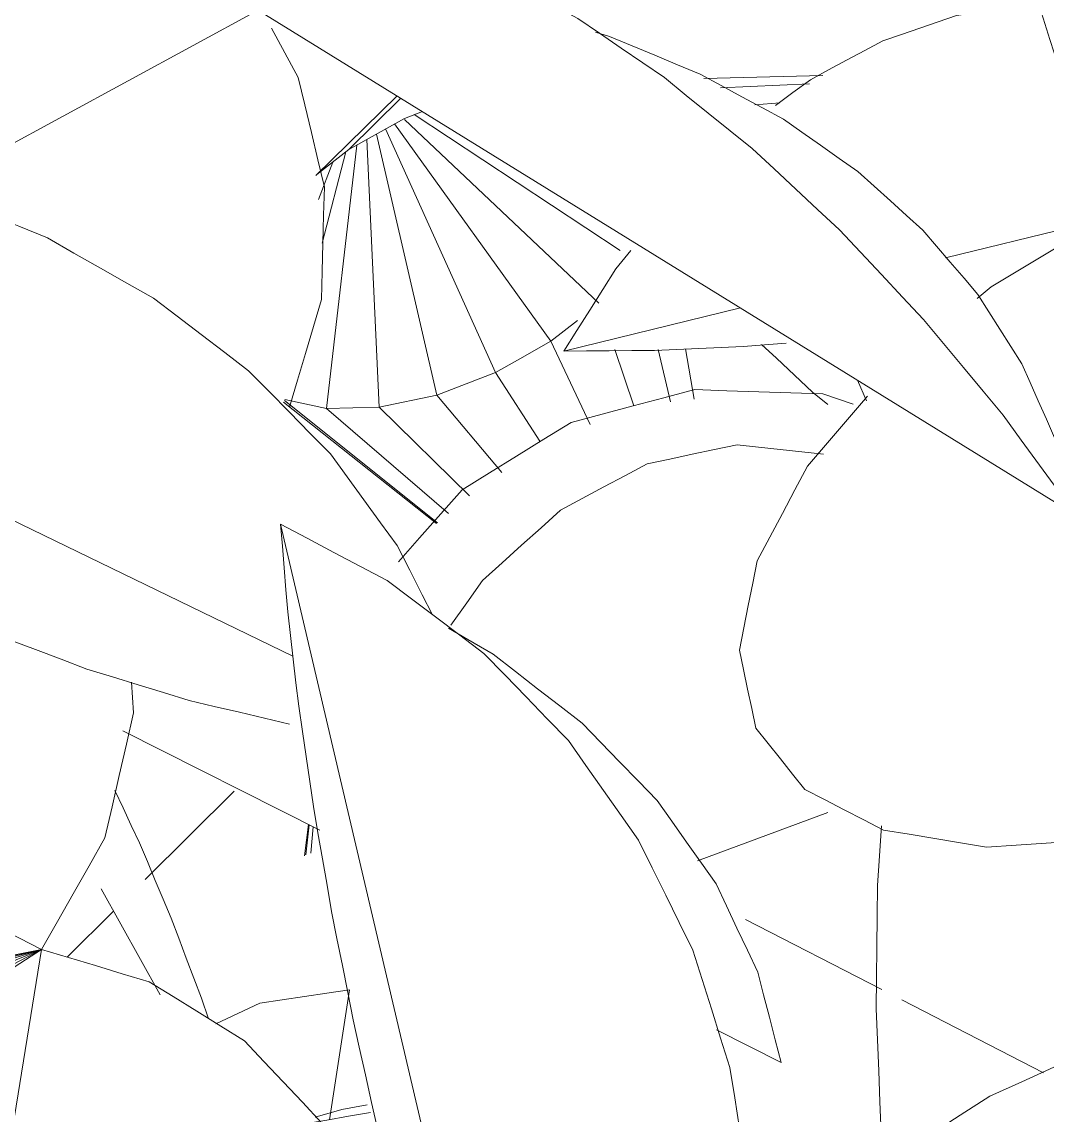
# Model space of a CAD drawing. Header units: metres. Extents: x -18.34 to -13.25, y -25.49 to -16.26.
# Drawn here: x -17.36401 to -17.31966, y -21.28533 to -21.23803 of the extents above; entities that cross this region are included whole.
import ezdxf

# ---------------------------------------------------------------- set-up
doc = ezdxf.new("R2010")
doc.units = ezdxf.units.M
doc.layers.add('Importações nas famílias', color=7, linetype='Continuous', lineweight=5)
doc.layers.add('Vegetação', color=7, linetype='Continuous', lineweight=5)

# ---------------------------------------------------------------- blocks, each defined once
blk = doc.blocks.new('Planta_pergolado_12200 - plantas pergolado_skp_Component_12-V557-Pavimento 02 - Executivo')
at = {"layer": 'Importações nas famílias', "color": 9}
blk.add_line((0.232091, 0.196968), (0.234171, 0.197509), dxfattribs=at)
at = {"layer": 'Importações nas famílias', "color": 9, "flags": 128}
for points in [[(0.232436, 0.196151), (0.233277, 0.196376), (0.233875, 0.196536)], [(0.229275, 0.195353), (0.230065, 0.195553), (0.230856, 0.195752), (0.231646, 0.195951), (0.232436, 0.196151)], [(0.226349, 0.194669), (0.22708, 0.19484), (0.227812, 0.195011), (0.228543, 0.195182), (0.229275, 0.195353)], [(0.22369, 0.194105), (0.224355, 0.194246), (0.22502, 0.194387), (0.225684, 0.194528), (0.226349, 0.194669)], [(0.24868, 0.192942), (0.247987, 0.19235), (0.247348, 0.191804)], [(0.231062, 0.187119), (0.230119, 0.187285), (0.229176, 0.187451), (0.22856, 0.18756)]]:
    blk.add_lwpolyline(points, dxfattribs=at)
blk = doc.blocks.new('Planta_pergolado_12200 - plantas pergolado_skp_Component_16-V2899-Pavimento 02 - Executivo')
at = {"extrusion": (0, 0, -1), "zscale": -1, "rotation": 180}
blk.add_blockref('Planta_pergolado_12200 - plantas pergolado_skp_Component_12-V557-Pavimento 02 - Executivo', (0, 0), dxfattribs=at)
blk = doc.blocks.new('Planta_pergolado_12200 - plantas pergolado_skp_Component_17-V2911-Pavimento 02 - Executivo')
at = {"layer": 'Importações nas famílias', "color": 9}
for p, q in [((0.187354, -0.164889), (0.21684, -0.180069)), ((0.220723, -0.168509), (0.220814, -0.169836)), ((0.21684, -0.180069), (0.190081, -0.185416)), ((0.190501, -0.185701), (0.21684, -0.180069)), ((0.191766, -0.186389), (0.21684, -0.180069)), ((0.21684, -0.180069), (0.193255, -0.187551)), ((0.21684, -0.180069), (0.194838, -0.189067)), ((0.195975, -0.190942), (0.21684, -0.180069)), ((0.196911, -0.192842), (0.21684, -0.180069)), ((0.210878, -0.216874), (0.21684, -0.180069))]:
    blk.add_line(p, q, dxfattribs=at)
at = {"layer": 'Importações nas famílias', "color": 9, "flags": 128}
for points in [[(0.220814, -0.169836), (0.220506, -0.171188), (0.220198, -0.172541), (0.21989, -0.173893), (0.219581, -0.175246)], [(0.219581, -0.175246), (0.218896, -0.176452), (0.218211, -0.177657), (0.217525, -0.178863), (0.21684, -0.180069)], [(0.21684, -0.180069), (0.218003, -0.180418), (0.219166, -0.180767), (0.220329, -0.181117), (0.221492, -0.181466)], [(0.221492, -0.181466), (0.222525, -0.182105), (0.223558, -0.182744), (0.224591, -0.183383), (0.225624, -0.184023)], [(0.225624, -0.184023), (0.226456, -0.184908), (0.227289, -0.185793), (0.228121, -0.186678), (0.228954, -0.187564)]]:
    blk.add_lwpolyline(points, dxfattribs=at)
blk = doc.blocks.new('Planta_pergolado_12200 - plantas pergolado_skp_Component_16-V2912-Pavimento 02 - Executivo')
blk.add_blockref('Planta_pergolado_12200 - plantas pergolado_skp_Component_17-V2911-Pavimento 02 - Executivo', (0, 0))
blk = doc.blocks.new('Planta_pergolado_12200 - plantas pergolado_skp_Component_17-V2915-Pavimento 02 - Executivo')
at = {"layer": 'Importações nas famílias', "color": 9, "flags": 128}
for points in [[(0.226789, -0.140212), (0.227367, -0.141282), (0.227946, -0.142352)], [(0.227946, -0.142352), (0.228228, -0.143536), (0.22851, -0.144719), (0.228793, -0.145902), (0.229075, -0.147086)], [(0.229075, -0.147086), (0.229042, -0.148302), (0.22901, -0.149518), (0.228977, -0.150734), (0.228944, -0.15195)], [(0.228944, -0.15195), (0.228598, -0.153115), (0.228252, -0.154281), (0.227906, -0.155447), (0.22756, -0.156612)]]:
    blk.add_lwpolyline(points, dxfattribs=at)
blk = doc.blocks.new('Planta_pergolado_12200 - plantas pergolado_skp_Component_16-V2916-Pavimento 02 - Executivo')
blk.add_blockref('Planta_pergolado_12200 - plantas pergolado_skp_Component_17-V2915-Pavimento 02 - Executivo', (0, 0))
blk = doc.blocks.new('Planta_pergolado_12200 - plantas pergolado_skp_Component_17-V2923-Pavimento 02 - Executivo')
at = {"layer": 'Importações nas famílias', "color": 9}
for p, q in [((0.250638, -0.156038), (0.251949, -0.156485)), ((0.225172, -0.173215), (0.221327, -0.17704)), ((0.228218, -0.176022), (0.228386, -0.174663)), ((0.228273, -0.17597), (0.228422, -0.174682)), ((0.228486, -0.175902), (0.228582, -0.174763)), ((0.219952, -0.178408), (0.217948, -0.180401)), ((0.247299, -0.178772), (0.253188, -0.181803)), ((0.25405, -0.182247), (0.260185, -0.185405))]:
    blk.add_line(p, q, dxfattribs=at)
at = {"layer": 'Importações nas famílias', "color": 9, "flags": 128}
for points in [[(0.239749, -0.157267), (0.241088, -0.156912), (0.242426, -0.156557), (0.243765, -0.156202), (0.245103, -0.155847)], [(0.245103, -0.155847), (0.246487, -0.155895), (0.247871, -0.155942), (0.249255, -0.15599), (0.250638, -0.156038)], [(0.235033, -0.160178), (0.236212, -0.159451), (0.237391, -0.158723), (0.23857, -0.157995), (0.239749, -0.157267)], [(0.232276, -0.163293), (0.233195, -0.162255), (0.234114, -0.161216), (0.235033, -0.160178)]]:
    blk.add_lwpolyline(points, dxfattribs=at)
blk = doc.blocks.new('Planta_pergolado_12200 - plantas pergolado_skp_Component_16-V2924-Pavimento 02 - Executivo')
blk.add_blockref('Planta_pergolado_12200 - plantas pergolado_skp_Component_17-V2923-Pavimento 02 - Executivo', (0, 0))
blk = doc.blocks.new('Planta_pergolado_12200 - plantas pergolado_skp_-V2955-Pavimento 02 - Executivo')
for name in ['Planta_pergolado_12200 - plantas pergolado_skp_Component_16-V2916-Pavimento 02 - Executivo', 'Planta_pergolado_12200 - plantas pergolado_skp_Component_16-V2912-Pavimento 02 - Executivo', 'Planta_pergolado_12200 - plantas pergolado_skp_Component_16-V2899-Pavimento 02 - Executivo', 'Planta_pergolado_12200 - plantas pergolado_skp_Component_16-V2924-Pavimento 02 - Executivo']:
    blk.add_blockref(name, (0, 0))
blk = doc.blocks.new('Planta_pergolado_12200 - plantas pergolado_skp_Component_12-V2175-Pavimento 02 - Executivo')
at = {"layer": 'Importações nas famílias', "color": 9}
for p, q in [((0.248832, 0.18496), (0.246031, 0.183549)), ((0.228876, 0.17491), (0.220347, 0.170615))]:
    blk.add_line(p, q, dxfattribs=at)
at = {"layer": 'Importações nas famílias', "color": 9, "flags": 128}
for points in [[(0.247822, 0.181046), (0.248075, 0.182024), (0.248327, 0.183003), (0.24858, 0.183982), (0.248832, 0.18496)], [(0.24602, 0.177235), (0.246471, 0.178188), (0.246921, 0.17914), (0.247372, 0.180093), (0.247822, 0.181046)], [(0.243468, 0.173618), (0.244106, 0.174523), (0.244744, 0.175427), (0.245382, 0.176331), (0.24602, 0.177235)], [(0.240226, 0.17028), (0.241037, 0.171115), (0.241847, 0.171949), (0.242658, 0.172784), (0.243468, 0.173618)], [(0.236371, 0.167299), (0.237335, 0.168044), (0.238298, 0.168789), (0.239262, 0.169535), (0.240226, 0.17028)], [(0.234437, 0.16617), (0.235276, 0.16666), (0.236371, 0.167299)]]:
    blk.add_lwpolyline(points, dxfattribs=at)
blk = doc.blocks.new('Planta_pergolado_12200 - plantas pergolado_skp_Component_12-V928-Pavimento 02 - Executivo')
at = {"layer": 'Importações nas famílias', "color": 9}
for p, q in [((0.097733, 0.144079), (0.059451, 0.120437)), ((0.07756, 0.123376), (0.076952, 0.123191))]:
    blk.add_line(p, q, dxfattribs=at)
at = {"layer": 'Importações nas famílias', "color": 9, "flags": 128}
for points in [[(0.094583, 0.139761), (0.095371, 0.14084), (0.096158, 0.14192), (0.096946, 0.142999), (0.097733, 0.144079)], [(0.097733, 0.144079), (0.097504, 0.143242), (0.097274, 0.142406), (0.097045, 0.14157), (0.096815, 0.140734)], [(0.096815, 0.140734), (0.09646, 0.139935), (0.096104, 0.139137), (0.095749, 0.138338), (0.095394, 0.13754)], [(0.091145, 0.135615), (0.092005, 0.136652), (0.092864, 0.137688), (0.093724, 0.138724), (0.094583, 0.139761)], [(0.095394, 0.13754), (0.094917, 0.136788), (0.09444, 0.136036), (0.093963, 0.135284), (0.093486, 0.134533)], [(0.0875, 0.131739), (0.088411, 0.132708), (0.089322, 0.133677), (0.090234, 0.134646), (0.091145, 0.135615)], [(0.093486, 0.134533), (0.092893, 0.133836), (0.092299, 0.133139), (0.091706, 0.132443), (0.091113, 0.131746)], [(0.083732, 0.128224), (0.084674, 0.129103), (0.085616, 0.129982), (0.086558, 0.130861), (0.0875, 0.131739)], [(0.091113, 0.131746), (0.090409, 0.131112), (0.089706, 0.130478), (0.089003, 0.129844), (0.0883, 0.12921)], [(0.0883, 0.12921), (0.087494, 0.128646), (0.086689, 0.128082), (0.085884, 0.127518), (0.085079, 0.126954)], [(0.07993, 0.125152), (0.08088, 0.12592), (0.081831, 0.126688), (0.082781, 0.127456), (0.083732, 0.128224)], [(0.085079, 0.126954), (0.08418, 0.126466), (0.083282, 0.125978), (0.082384, 0.12549), (0.081485, 0.125002)], [(0.076184, 0.122596), (0.07712, 0.123235), (0.078057, 0.123874), (0.078993, 0.124513), (0.07993, 0.125152)], [(0.081485, 0.125002), (0.080504, 0.124596), (0.079523, 0.124189), (0.078541, 0.123783), (0.07756, 0.123376)], [(0.072581, 0.120614), (0.073482, 0.121109), (0.074382, 0.121605), (0.075283, 0.1221), (0.076184, 0.122596)], [(0.069206, 0.119254), (0.07005, 0.119594), (0.070894, 0.119934), (0.071737, 0.120274), (0.072581, 0.120614)], [(0.059451, 0.120437), (0.059889, 0.120115), (0.060327, 0.119792), (0.060765, 0.119469), (0.061203, 0.119147)], [(0.066138, 0.118548), (0.066905, 0.118724), (0.067672, 0.118901), (0.068439, 0.119078), (0.069206, 0.119254)], [(0.061203, 0.119147), (0.061764, 0.118988), (0.062326, 0.118829), (0.062888, 0.11867), (0.063449, 0.118512)], [(0.063449, 0.118512), (0.064122, 0.118521), (0.064794, 0.11853), (0.065466, 0.118539), (0.066138, 0.118548)]]:
    blk.add_lwpolyline(points, dxfattribs=at)
blk = doc.blocks.new('Planta_pergolado_12200 - plantas pergolado_skp_Component_16-V3122-Pavimento 02 - Executivo')
at = {"extrusion": (0, 0, -1), "zscale": -1, "rotation": 180}
for name, p in [('Planta_pergolado_12200 - plantas pergolado_skp_Component_12-V928-Pavimento 02 - Executivo', (-0.163852, -0.017198)), ('Planta_pergolado_12200 - plantas pergolado_skp_Component_12-V2175-Pavimento 02 - Executivo', (0, 0))]:
    blk.add_blockref(name, p, dxfattribs=at)
blk = doc.blocks.new('Planta_pergolado_12200 - plantas pergolado_skp_-V3127-Pavimento 02 - Executivo')
blk.add_blockref('Planta_pergolado_12200 - plantas pergolado_skp_Component_16-V3122-Pavimento 02 - Executivo', (0, 0))
blk = doc.blocks.new('Planta_pergolado_12200 - plantas pergolado_skp_-V3128-Pavimento 02 - Executivo')
blk.add_blockref('Planta_pergolado_12200 - plantas pergolado_skp_-V3127-Pavimento 02 - Executivo', (0, 0))
blk = doc.blocks.new('Planta_pergolado_12200 - plantas pergolado_skp_-V3129-Pavimento 02 - Executivo')
for name in ['Planta_pergolado_12200 - plantas pergolado_skp_-V3128-Pavimento 02 - Executivo', 'Planta_pergolado_12200 - plantas pergolado_skp_-V2955-Pavimento 02 - Executivo']:
    blk.add_blockref(name, (0, 0))
blk = doc.blocks.new('Planta_pergolado_12200 - plantas pergolado_skp_Component_12-V1041-Pavimento 02 - Executivo')
at = {"layer": 'Importações nas famílias', "color": 9}
for p, q in [((0.250194, 0.155963), (0.250856, 0.15649)), ((0.252526, 0.156335), (0.252136, 0.155441))]:
    blk.add_line(p, q, dxfattribs=at)
at = {"layer": 'Importações nas famílias', "color": 9, "flags": 128}
blk.add_lwpolyline([(0.247991, 0.153899), (0.248627, 0.154495), (0.24941, 0.155229), (0.250194, 0.155963)], dxfattribs=at)
blk = doc.blocks.new('Planta_pergolado_12200 - plantas pergolado_skp_Component_17-V1042-Pavimento 02 - Executivo')
at = {"layer": 'Importações nas famílias', "color": 9}
for p, q in [((0.244271, 0.107542), (0.235964, 0.10883)), ((0.236421, 0.103452), (0.235347, 0.107403)), ((0.23684, 0.103391), (0.235425, 0.107508)), ((0.237428, 0.103305), (0.235516, 0.107631)), ((0.237851, 0.103243), (0.235572, 0.107706)), ((0.235268, 0.107298), (0.236061, 0.103505)), ((0.235293, 0.107331), (0.236168, 0.103489)), ((0.252725, 0.106232), (0.251732, 0.106386))]:
    blk.add_line(p, q, dxfattribs=at)
blk = doc.blocks.new('Planta_pergolado_12200 - plantas pergolado_skp_Component_16-V3195-Pavimento 02 - Executivo')
at = {"extrusion": (0, 0, -1), "zscale": -1, "rotation": 180}
for name in ['Planta_pergolado_12200 - plantas pergolado_skp_Component_17-V1042-Pavimento 02 - Executivo', 'Planta_pergolado_12200 - plantas pergolado_skp_Component_12-V1041-Pavimento 02 - Executivo']:
    blk.add_blockref(name, (0, 0), dxfattribs=at)
blk = doc.blocks.new('Planta_pergolado_12200 - plantas pergolado_skp_-V3213-Pavimento 02 - Executivo')
blk.add_blockref('Planta_pergolado_12200 - plantas pergolado_skp_Component_16-V3195-Pavimento 02 - Executivo', (0, 0))
blk = doc.blocks.new('Planta_pergolado_12200 - plantas pergolado_skp_Component_12-V1186-Pavimento 02 - Executivo')
at = {"layer": 'Importações nas famílias', "color": 9}
for p, q in [((0.223756, 0.18217), (0.224066, 0.183075)), ((0.219413, 0.17744), (0.22197, 0.182029))]:
    blk.add_line(p, q, dxfattribs=at)
at = {"layer": 'Importações nas famílias', "color": 9, "flags": 128}
for points in [[(0.222443, 0.178711), (0.222771, 0.179576), (0.2231, 0.18044), (0.223428, 0.181305), (0.223756, 0.18217)], [(0.221071, 0.175454), (0.221414, 0.176268), (0.221757, 0.177083), (0.2221, 0.177897), (0.222443, 0.178711)], [(0.22001, 0.173188), (0.220364, 0.173943), (0.220718, 0.174699), (0.221071, 0.175454)]]:
    blk.add_lwpolyline(points, dxfattribs=at)
blk = doc.blocks.new('Planta_pergolado_12200 - plantas pergolado_skp_Component_17-V3278-Pavimento 02 - Executivo')
at = {"layer": 'Importações nas famílias', "color": 9}
for p, q in [((0.250855, -0.174148), (0.245219, -0.176236)), ((0.230154, -0.181817), (0.229289, -0.187441))]:
    blk.add_line(p, q, dxfattribs=at)
at = {"layer": 'Importações nas famílias', "color": 9, "flags": 128}
for points in [[(0.243044, -0.159057), (0.244014, -0.158851), (0.244984, -0.158644), (0.245954, -0.158438), (0.246925, -0.158232)], [(0.246925, -0.158232), (0.24786, -0.158335), (0.248796, -0.158437), (0.249732, -0.15854), (0.250663, -0.158642)], [(0.23929, -0.16106), (0.240228, -0.160559), (0.241167, -0.160059), (0.242105, -0.159558), (0.243044, -0.159057)], [(0.235919, -0.164106), (0.236761, -0.163345), (0.237604, -0.162583), (0.238447, -0.161822), (0.23929, -0.16106)], [(0.234539, -0.166046), (0.235229, -0.165076), (0.235919, -0.164106)], [(0.22628, -0.182396), (0.227248, -0.182251), (0.228217, -0.182106), (0.229185, -0.181961), (0.230154, -0.181817)], [(0.224379, -0.183284), (0.22533, -0.18284), (0.22628, -0.182396)]]:
    blk.add_lwpolyline(points, dxfattribs=at)
blk = doc.blocks.new('Planta_pergolado_12200 - plantas pergolado_skp_Component_16-V3279-Pavimento 02 - Executivo')
blk.add_blockref('Planta_pergolado_12200 - plantas pergolado_skp_Component_17-V3278-Pavimento 02 - Executivo', (0, 0))
at = {"extrusion": (0, 0, -1), "zscale": -1, "rotation": 180}
blk.add_blockref('Planta_pergolado_12200 - plantas pergolado_skp_Component_12-V1186-Pavimento 02 - Executivo', (0, 0), dxfattribs=at)
blk = doc.blocks.new('Planta_pergolado_12200 - plantas pergolado_skp_Component_12-V1189-Pavimento 02 - Executivo')
at = {"layer": 'Importações nas famílias', "color": 9}
for p, q in [((0.239431, 0.154186), (0.247074, 0.152316)), ((0.242326, 0.149829), (0.241683, 0.150627)), ((0.255939, 0.150146), (0.263183, 0.148374))]:
    blk.add_line(p, q, dxfattribs=at)
at = {"layer": 'Importações nas famílias', "color": 9, "flags": 128}
for points in [[(0.241683, 0.150627), (0.24112, 0.151517), (0.240557, 0.152407), (0.239994, 0.153296), (0.239431, 0.154186)], [(0.239431, 0.154186), (0.240412, 0.154177), (0.241393, 0.154168), (0.242374, 0.15416), (0.243355, 0.154151)], [(0.243355, 0.154151), (0.244314, 0.154109), (0.245273, 0.154067), (0.246233, 0.154025), (0.247192, 0.153983)], [(0.247192, 0.153983), (0.248119, 0.153909), (0.249046, 0.153834)], [(0.250099, 0.142441), (0.249344, 0.143002), (0.24859, 0.143563)], [(0.253237, 0.140755), (0.252453, 0.141176), (0.251668, 0.141598), (0.250883, 0.142019), (0.250099, 0.142441)], [(0.256423, 0.139667), (0.255626, 0.139939), (0.25483, 0.140211), (0.254034, 0.140483), (0.253237, 0.140755)], [(0.25958, 0.139203), (0.258791, 0.139319), (0.258001, 0.139435), (0.257212, 0.139551), (0.256423, 0.139667)]]:
    blk.add_lwpolyline(points, dxfattribs=at)
blk = doc.blocks.new('Planta_pergolado_12200 - plantas pergolado_skp_Component_16-V3282-Pavimento 02 - Executivo')
at = {"extrusion": (0, 0, -1), "zscale": -1, "rotation": 180}
blk.add_blockref('Planta_pergolado_12200 - plantas pergolado_skp_Component_12-V1189-Pavimento 02 - Executivo', (0, 0), dxfattribs=at)
blk = doc.blocks.new('Planta_pergolado_12200 - plantas pergolado_skp_Component_12-V3313-Pavimento 02 - Executivo')
at = {"layer": 'Importações nas famílias', "color": 9}
for p, q in [((0.230926, -0.186787), (0.229827, -0.186986)), ((0.229827, -0.186986), (0.228672, -0.187322)), ((0.232738, -0.198272), (0.233632, -0.19747))]:
    blk.add_line(p, q, dxfattribs=at)
blk = doc.blocks.new('Planta_pergolado_12200 - plantas pergolado_skp_Component_12-V3314-Pavimento 02 - Executivo')
at = {"layer": 'Importações nas famílias', "color": 9}
blk.add_line((0.186075, -0.147221), (0.227713, -0.167375), dxfattribs=at)
at = {"layer": 'Importações nas famílias', "color": 9, "flags": 128}
for points in [[(0.217092, -0.149287), (0.215853, -0.148784), (0.214615, -0.148281), (0.213376, -0.147778), (0.212137, -0.147274)], [(0.221679, -0.151893), (0.220532, -0.151242), (0.219386, -0.15059), (0.218239, -0.149939), (0.217092, -0.149287)], [(0.225792, -0.155031), (0.224764, -0.154246), (0.223736, -0.153462), (0.222708, -0.152678), (0.221679, -0.151893)], [(0.229334, -0.158627), (0.228449, -0.157728), (0.227563, -0.156829), (0.226678, -0.15593), (0.225792, -0.155031)], [(0.232222, -0.162597), (0.2315, -0.161605), (0.230778, -0.160612), (0.230056, -0.15962), (0.229334, -0.158627)], [(0.233752, -0.165599), (0.233305, -0.164723), (0.232764, -0.16366), (0.232222, -0.162597)], [(0.214337, -0.16625), (0.215453, -0.166672), (0.216569, -0.167095), (0.217685, -0.167517), (0.218802, -0.167939)], [(0.218802, -0.167939), (0.219908, -0.168279), (0.221014, -0.168619), (0.22212, -0.168959), (0.223227, -0.169299)], [(0.223227, -0.169299), (0.224311, -0.169554), (0.225395, -0.169808), (0.226479, -0.170062), (0.227564, -0.170317)]]:
    blk.add_lwpolyline(points, dxfattribs=at)
blk = doc.blocks.new('Planta_pergolado_12200 - plantas pergolado_skp_Component_12-V1247-Pavimento 02 - Executivo')
at = {"layer": 'Importações nas famílias', "color": 9}
for p, q in [((0.253164, 0.188013), (0.253288, 0.18934)), ((0.264542, 0.18363), (0.264055, 0.182568))]:
    blk.add_line(p, q, dxfattribs=at)
at = {"layer": 'Importações nas famílias', "color": 9, "flags": 128}
for points in [[(0.252944, 0.182631), (0.252999, 0.183976), (0.253054, 0.185322), (0.253109, 0.186667), (0.253164, 0.188013)], [(0.253004, 0.1773), (0.252989, 0.178633), (0.252974, 0.179966), (0.252959, 0.181298), (0.252944, 0.182631)], [(0.253174, 0.174724), (0.253089, 0.176012), (0.253004, 0.1773)]]:
    blk.add_lwpolyline(points, dxfattribs=at)
blk = doc.blocks.new('Planta_pergolado_12200 - plantas pergolado_skp_Component_12-V1249-Pavimento 02 - Executivo')
at = {"layer": 'Importações nas famílias', "color": 9}
for p, q in [((0.256859, 0.119568), (0.263591, 0.148283)), ((0.253025, 0.103214), (0.255494, 0.113743))]:
    blk.add_line(p, q, dxfattribs=at)
at = {"layer": 'Importações nas famílias', "color": 9, "flags": 128}
for points in [[(0.261565, 0.144181), (0.261948, 0.145297), (0.262331, 0.146414), (0.262714, 0.147531), (0.263063, 0.14855)], [(0.260096, 0.139546), (0.260463, 0.140704), (0.260831, 0.141863), (0.261198, 0.143022), (0.261565, 0.144181)], [(0.258706, 0.134794), (0.259054, 0.135982), (0.259401, 0.13717), (0.259749, 0.138358), (0.260096, 0.139546)], [(0.25741, 0.12998), (0.257734, 0.131183), (0.258058, 0.132387), (0.258382, 0.133591), (0.258706, 0.134794)], [(0.256927, 0.128016), (0.257114, 0.128774), (0.25741, 0.12998)], [(0.256224, 0.125155), (0.25652, 0.126361), (0.256817, 0.127567)], [(0.255159, 0.120374), (0.255425, 0.12157), (0.255691, 0.122765), (0.255957, 0.12396), (0.256224, 0.125155)], [(0.254227, 0.11569), (0.25446, 0.116861), (0.254693, 0.118032), (0.254926, 0.119203), (0.255159, 0.120374)], [(0.25344, 0.111155), (0.253637, 0.112289), (0.253834, 0.113423), (0.25403, 0.114557), (0.254227, 0.11569)], [(0.252806, 0.106819), (0.252964, 0.107903), (0.253123, 0.108987), (0.253281, 0.110071), (0.25344, 0.111155)], [(0.25245, 0.103753), (0.252568, 0.104775), (0.252687, 0.105797), (0.252806, 0.106819)]]:
    blk.add_lwpolyline(points, dxfattribs=at)
blk = doc.blocks.new('Planta_pergolado_12200 - plantas pergolado_skp_Component_17-V3315-Pavimento 02 - Executivo')
at = {"layer": 'Importações nas famílias', "color": 9}
blk.add_line((0.25731, -0.151905), (0.257914, -0.151405), dxfattribs=at)
at = {"layer": 'Importações nas famílias', "color": 9, "flags": 128}
for points in [[(0.257914, -0.151405), (0.259217, -0.150622), (0.26052, -0.149839), (0.261823, -0.149056), (0.263126, -0.148273)], [(0.249979, -0.159158), (0.250842, -0.158148), (0.251704, -0.157138), (0.252567, -0.156128)], [(0.247797, -0.163251), (0.248342, -0.162228), (0.248888, -0.161205), (0.249433, -0.160182), (0.249979, -0.159158)], [(0.247032, -0.167117), (0.247223, -0.166151), (0.247414, -0.165184), (0.247605, -0.164218), (0.247797, -0.163251)], [(0.247736, -0.170493), (0.24756, -0.169649), (0.247384, -0.168805), (0.247208, -0.167961), (0.247032, -0.167117)], [(0.249862, -0.173149), (0.24933, -0.172485), (0.248799, -0.171821), (0.248267, -0.171157), (0.247736, -0.170493)], [(0.253264, -0.174903), (0.252413, -0.174465), (0.251563, -0.174026), (0.250712, -0.173587), (0.249862, -0.173149)], [(0.257711, -0.175637), (0.256599, -0.175454), (0.255488, -0.17527), (0.254376, -0.175087), (0.253264, -0.174903)], [(0.2629, -0.1753), (0.261602, -0.175384), (0.260305, -0.175469), (0.259008, -0.175553), (0.257711, -0.175637)]]:
    blk.add_lwpolyline(points, dxfattribs=at)
blk = doc.blocks.new('Planta_pergolado_12200 - plantas pergolado_skp_Component_16-V3316-Pavimento 02 - Executivo')
at = {"extrusion": (0, 0, -1), "rotation": 180}
for name, zscale in [('Planta_pergolado_12200 - plantas pergolado_skp_Component_12-V1249-Pavimento 02 - Executivo', -1), ('Planta_pergolado_12200 - plantas pergolado_skp_Component_12-V1247-Pavimento 02 - Executivo', -1.000000000000001)]:
    blk.add_blockref(name, (0, 0), dxfattribs=dict(at, zscale=zscale))
for name in ['Planta_pergolado_12200 - plantas pergolado_skp_Component_17-V3315-Pavimento 02 - Executivo', 'Planta_pergolado_12200 - plantas pergolado_skp_Component_12-V3314-Pavimento 02 - Executivo', 'Planta_pergolado_12200 - plantas pergolado_skp_Component_12-V3313-Pavimento 02 - Executivo']:
    blk.add_blockref(name, (0, 0))
blk = doc.blocks.new('Planta_pergolado_12200 - plantas pergolado_skp_Component_17-V3317-Pavimento 02 - Executivo')
at = {"layer": 'Importações nas famílias', "color": 9}
for p, q in [((0.22621, -0.139431), (0.211707, -0.147312)), ((0.250642, -0.142253), (0.245489, -0.142393)), ((0.246204, -0.142791), (0.250056, -0.142627)), ((0.228704, -0.146583), (0.23222, -0.143143)), ((0.230137, -0.145463), (0.232375, -0.143238)), ((0.248771, -0.143447), (0.2477, -0.143526)), ((0.230137, -0.145463), (0.232534, -0.144115)), ((0.232534, -0.144115), (0.233311, -0.143816)), ((0.232534, -0.144163), (0.240953, -0.152113)), ((0.232963, -0.14395), (0.241875, -0.14983)), ((0.231719, -0.144573), (0.236474, -0.155108)), ((0.238871, -0.15376), (0.232111, -0.144353)), ((0.231449, -0.156614), (0.230909, -0.145029)), ((0.233942, -0.156082), (0.231321, -0.144797)), ((0.228744, -0.146544), (0.230137, -0.145463)), ((0.228982, -0.149518), (0.230003, -0.145566)), ((0.230475, -0.145273), (0.229164, -0.156669)), ((0.229442, -0.146002), (0.228813, -0.147627)), ((0.240028, -0.152862), (0.238871, -0.15376)), ((0.238871, -0.15376), (0.237434, -0.154568)), ((0.240577, -0.157352), (0.238871, -0.15376)), ((0.242456, -0.156557), (0.241634, -0.154107)), ((0.244047, -0.156374), (0.243517, -0.154113)), ((0.244693, -0.154082), (0.245065, -0.156259)), ((0.237434, -0.154568), (0.236474, -0.155108)), ((0.236474, -0.155108), (0.233942, -0.156082)), ((0.238399, -0.158083), (0.236474, -0.155108)), ((0.233919, -0.161645), (0.227309, -0.156397)), ((0.233961, -0.161609), (0.227342, -0.156322)), ((0.229164, -0.156669), (0.227365, -0.15627)), ((0.233942, -0.156082), (0.231449, -0.156614)), ((0.236755, -0.159441), (0.233942, -0.156082)), ((0.231449, -0.156614), (0.229164, -0.156669)), ((0.234446, -0.161201), (0.229164, -0.156669)), ((0.235351, -0.16044), (0.231449, -0.156614))]:
    blk.add_line(p, q, dxfattribs=at)
blk = doc.blocks.new('Planta_pergolado_12200 - plantas pergolado_skp_Component_16-V3318-Pavimento 02 - Executivo')
blk.add_blockref('Planta_pergolado_12200 - plantas pergolado_skp_Component_17-V3317-Pavimento 02 - Executivo', (0, 0))
blk = doc.blocks.new('Planta_pergolado_12200 - plantas pergolado_skp_Component_12-V1263-Pavimento 02 - Executivo')
at = {"layer": 'Importações nas famílias', "color": 9}
blk.add_line((0.22718, 0.161666), (0.238682, 0.210728), dxfattribs=at)
at = {"layer": 'Importações nas famílias', "color": 9, "flags": 128}
for points in [[(0.236723, 0.206912), (0.237106, 0.208029), (0.237489, 0.209145), (0.237856, 0.210218)], [(0.235254, 0.202277), (0.235621, 0.203436), (0.235988, 0.204594), (0.236356, 0.205753), (0.236723, 0.206912)], [(0.233864, 0.197526), (0.234211, 0.198713), (0.234559, 0.199901), (0.234906, 0.201089), (0.235254, 0.202277)], [(0.232568, 0.192711), (0.232892, 0.193915), (0.233216, 0.195118), (0.23354, 0.196322), (0.233864, 0.197526)], [(0.24746, 0.194478), (0.247454, 0.193137), (0.247448, 0.191795), (0.247442, 0.190454)], [(0.231381, 0.187886), (0.231678, 0.189093), (0.231975, 0.190299), (0.232272, 0.191505), (0.232568, 0.192711)], [(0.247442, 0.190454), (0.247236, 0.189133), (0.24703, 0.187812), (0.246824, 0.186491), (0.246618, 0.185171)], [(0.230316, 0.183106), (0.230583, 0.184301), (0.230849, 0.185496), (0.231115, 0.186691), (0.231381, 0.187886)], [(0.246618, 0.185171), (0.246217, 0.183902), (0.245816, 0.182633), (0.245415, 0.181363), (0.245013, 0.180094)], [(0.229385, 0.178422), (0.229618, 0.179593), (0.229851, 0.180764), (0.230084, 0.181935), (0.230316, 0.183106)], [(0.245013, 0.180094), (0.244426, 0.178907), (0.24384, 0.177719), (0.243253, 0.176532), (0.242666, 0.175344)], [(0.228598, 0.173886), (0.228795, 0.17502), (0.228991, 0.176154), (0.229188, 0.177288), (0.229385, 0.178422)], [(0.242666, 0.175344), (0.241907, 0.174266), (0.241148, 0.173188), (0.240389, 0.17211), (0.23963, 0.171032)], [(0.227964, 0.16955), (0.228122, 0.170634), (0.228281, 0.171718), (0.228439, 0.172802), (0.228598, 0.173886)], [(0.23963, 0.171032), (0.238717, 0.170088), (0.237804, 0.169145), (0.236891, 0.168202), (0.235978, 0.167258)], [(0.227489, 0.165462), (0.227608, 0.166484), (0.227726, 0.167506), (0.227845, 0.168528), (0.227964, 0.16955)], [(0.235978, 0.167258), (0.234933, 0.166472), (0.233887, 0.165685), (0.232841, 0.164898), (0.231795, 0.164112)], [(0.22718, 0.161666), (0.227257, 0.162615), (0.227334, 0.163564), (0.227412, 0.164513), (0.227489, 0.165462)], [(0.231795, 0.164112), (0.230642, 0.1635), (0.229488, 0.162889), (0.228334, 0.162278), (0.22718, 0.161666)]]:
    blk.add_lwpolyline(points, dxfattribs=at)
blk = doc.blocks.new('Planta_pergolado_12200 - plantas pergolado_skp_Component_17-V3325-Pavimento 02 - Executivo')
at = {"layer": 'Importações nas famílias', "color": 9, "flags": 128}
for points in [[(0.257859, -0.18642), (0.259244, -0.185792), (0.260629, -0.185164), (0.262014, -0.184536), (0.263399, -0.183908)], [(0.252765, -0.189687), (0.254039, -0.18887), (0.255312, -0.188053), (0.256586, -0.187237), (0.257859, -0.18642)]]:
    blk.add_lwpolyline(points, dxfattribs=at)
blk = doc.blocks.new('Planta_pergolado_12200 - plantas pergolado_skp_Component_16-V3326-Pavimento 02 - Executivo')
at = {"extrusion": (0, 0, -1), "zscale": -1, "rotation": 180}
blk.add_blockref('Planta_pergolado_12200 - plantas pergolado_skp_Component_12-V1263-Pavimento 02 - Executivo', (0, 0), dxfattribs=at)
blk.add_blockref('Planta_pergolado_12200 - plantas pergolado_skp_Component_17-V3325-Pavimento 02 - Executivo', (0, 0))
blk = doc.blocks.new('Planta_pergolado_12200 - plantas pergolado_skp_-V3327-Pavimento 02 - Executivo')
for name in ['Planta_pergolado_12200 - plantas pergolado_skp_Component_16-V3316-Pavimento 02 - Executivo', 'Planta_pergolado_12200 - plantas pergolado_skp_Component_16-V3318-Pavimento 02 - Executivo', 'Planta_pergolado_12200 - plantas pergolado_skp_Component_16-V3326-Pavimento 02 - Executivo']:
    blk.add_blockref(name, (0, 0))
blk = doc.blocks.new('Planta_pergolado_12200 - plantas pergolado_skp_-V3328-Pavimento 02 - Executivo')
for name in ['Planta_pergolado_12200 - plantas pergolado_skp_-V3327-Pavimento 02 - Executivo', 'Planta_pergolado_12200 - plantas pergolado_skp_Component_16-V3282-Pavimento 02 - Executivo', 'Planta_pergolado_12200 - plantas pergolado_skp_Component_16-V3279-Pavimento 02 - Executivo']:
    blk.add_blockref(name, (0, 0))
blk = doc.blocks.new('Planta_pergolado_12200 - plantas pergolado_skp_-V3374-Pavimento 02 - Executivo')
for name in ['Planta_pergolado_12200 - plantas pergolado_skp_-V3328-Pavimento 02 - Executivo', 'Planta_pergolado_12200 - plantas pergolado_skp_-V3213-Pavimento 02 - Executivo']:
    blk.add_blockref(name, (0, 0))
blk = doc.blocks.new('Planta_pergolado_12200 - Planta_pergolado_12200-3075656-Pavimento 02 - Executivo')
for name in ['Planta_pergolado_12200 - plantas pergolado_skp_-V3374-Pavimento 02 - Executivo', 'Planta_pergolado_12200 - plantas pergolado_skp_-V3129-Pavimento 02 - Executivo']:
    blk.add_blockref(name, (0, 0))

msp = doc.modelspace()

# ---------------------------------------------------------------- block references
at = {"layer": 'Vegetação', "color": 9}
msp.add_blockref('Planta_pergolado_12200 - Planta_pergolado_12200-3075656-Pavimento 02 - Executivo', (-17.58, -21.09809), dxfattribs=at)

doc.saveas('drawing.dxf')
